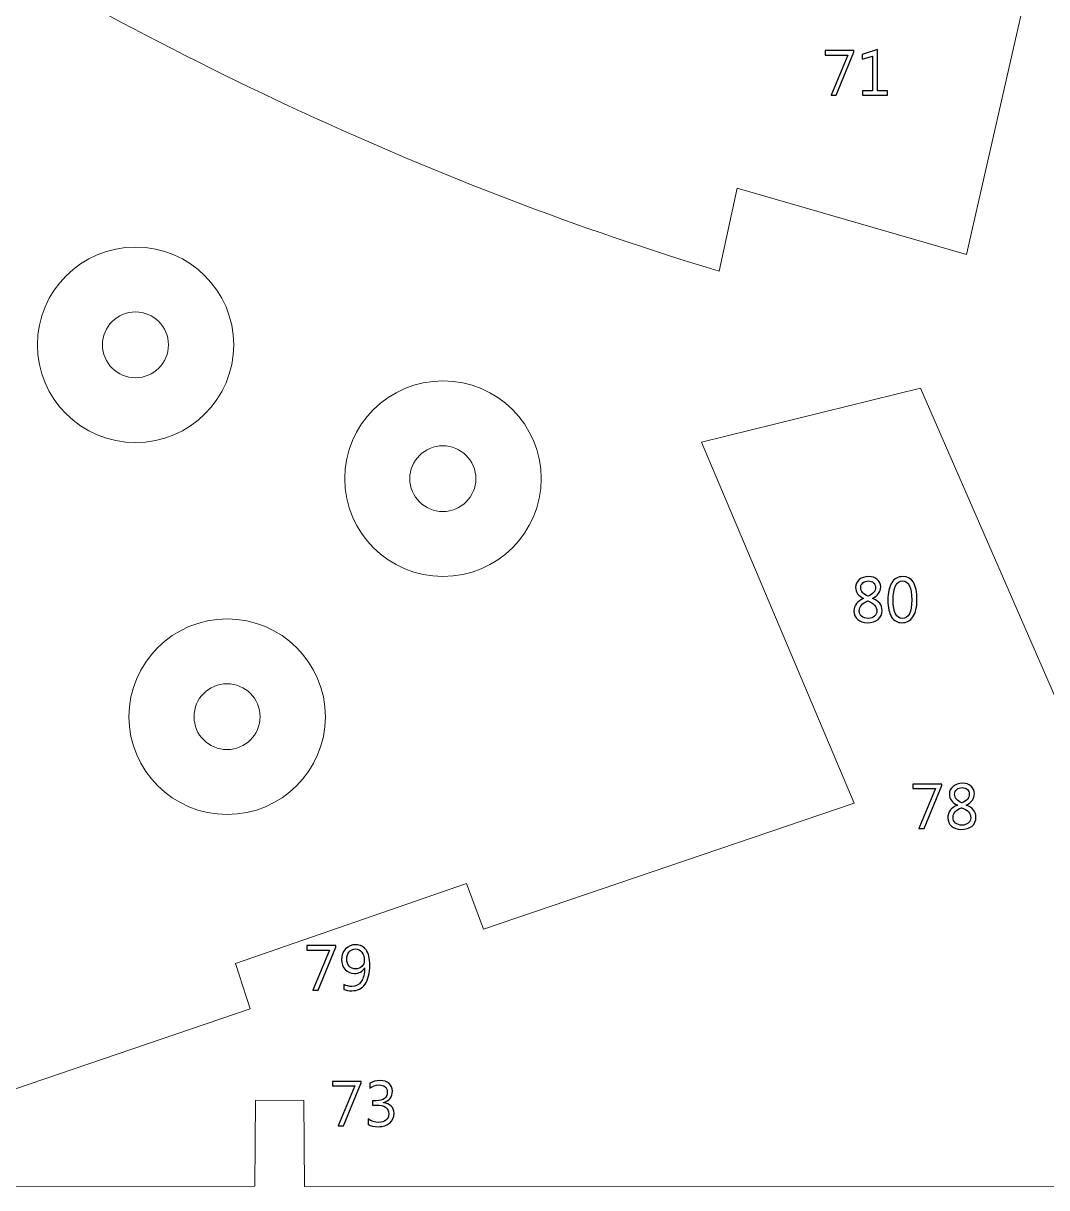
# Model space of a CAD drawing. Header units: centimetres. Extents: x -370 to 378, y -504 to 433.
# Drawn here: x 132.1 to 261.7, y -504.1 to -356.6 of the extents above; entities that cross this region are included whole.
import ezdxf

# ---------------------------------------------------------------- set-up
doc = ezdxf.new("R2010")
doc.units = ezdxf.units.CM
doc.header["$MEASUREMENT"] = 0
doc.layers.add('Camada 1', color=7, linetype='Continuous')
doc.layers.add('Camada 2', color=20, linetype='Continuous')

msp = doc.modelspace()

# ---------------------------------------------------------------- linework, layer by layer
at = {"layer": 'Camada 1', "lineweight": 9}
for centre, major_axis, ratio in [((146.34, -397.35), (12.43, 0), 0.995663), ((146.33, -397.35), (4.18, 0), 0.995672), ((185.26, -414.29), (12.43, 0), 0.995663), ((185.24, -414.29), (4.18, 0), 0.995672), ((157.94, -444.43), (12.43, 0), 0.995663), ((157.92, -444.43), (4.18, 0), 0.995672)]:
    msp.add_ellipse(centre, major_axis=major_axis, ratio=ratio, dxfattribs=at)
for points, knots in [([(259.27, -351.94), (259.27, -351.94), (229.27, -343.82), (229.27, -343.82), (229.27, -343.82), (229.27, -343.82), (231.01, -332.93), (231.01, -332.93), (231.01, -332.93), (200.35, -322.95), (169.16, -307.16), (137.65, -288), (137.65, -288), (137.65, -288), (115.32, -339.73), (115.32, -339.73), (115.32, -339.73), (149.74, -361), (184.69, -377.32), (220.23, -388.03), (220.23, -388.03), (220.23, -388.03), (222.49, -377.49), (222.49, -377.49), (222.49, -377.49), (222.49, -377.49), (251.52, -385.9), (251.52, -385.9), (251.52, -385.9), (251.52, -385.9), (259.27, -351.94), (259.27, -351.94)], [0, 0, 0, 0, 0.111111, 0.111111, 0.111111, 0.111111, 0.222222, 0.222222, 0.222222, 0.222222, 0.333333, 0.333333, 0.333333, 0.333333, 0.444444, 0.444444, 0.444444, 0.444444, 0.555556, 0.555556, 0.555556, 0.555556, 0.666667, 0.666667, 0.666667, 0.666667, 0.777778, 0.777778, 0.777778, 0.777778, 1, 1, 1, 1]), ([(294.68, -435.88), (294.68, -435.88), (319.21, -503.96), (319.21, -503.96), (319.21, -503.96), (319.21, -503.96), (307.9, -503.97), (307.9, -503.97), (307.9, -503.97), (307.9, -503.97), (295.92, -470.6), (295.92, -470.6), (295.92, -470.6), (295.92, -470.6), (290.22, -472.68), (290.22, -472.68), (290.22, -472.68), (290.22, -472.68), (300.83, -503.97), (300.83, -503.97), (300.83, -503.97), (300.83, -503.97), (167.72, -503.92), (167.72, -503.92), (167.72, -503.92), (167.72, -503.92), (167.63, -493.01), (167.63, -493.01), (167.63, -493.01), (167.63, -493.01), (161.52, -492.97), (161.52, -492.97), (161.52, -492.97), (161.52, -492.97), (161.45, -503.88), (161.45, -503.88), (161.45, -503.88), (161.45, -503.88), (122.91, -503.91), (122.91, -503.91), (122.91, -503.91), (118.22, -504.07), (117.02, -496.21), (121.56, -494.79), (121.56, -494.79), (121.56, -494.79), (160.85, -481.42), (160.85, -481.42), (160.85, -481.42), (160.85, -481.42), (158.98, -475.67), (158.98, -475.67), (158.98, -475.67), (158.98, -475.67), (188.24, -465.57), (188.24, -465.57), (188.24, -465.57), (188.24, -465.57), (190.38, -471.35), (190.38, -471.35), (190.38, -471.35), (190.38, -471.35), (237.32, -455.38), (237.32, -455.38), (237.32, -455.38), (237.32, -455.38), (218, -409.68), (218, -409.68), (218, -409.68), (218, -409.68), (245.72, -402.83), (245.72, -402.83), (245.72, -402.83), (245.72, -402.83), (264.59, -446.11), (264.59, -446.11), (264.59, -446.11), (264.59, -446.11), (294.68, -435.88), (294.68, -435.88)], [0, 0, 0, 0, 0.047619, 0.047619, 0.047619, 0.047619, 0.095238, 0.095238, 0.095238, 0.095238, 0.142857, 0.142857, 0.142857, 0.142857, 0.190476, 0.190476, 0.190476, 0.190476, 0.238095, 0.238095, 0.238095, 0.238095, 0.285714, 0.285714, 0.285714, 0.285714, 0.333333, 0.333333, 0.333333, 0.333333, 0.380952, 0.380952, 0.380952, 0.380952, 0.428571, 0.428571, 0.428571, 0.428571, 0.47619, 0.47619, 0.47619, 0.47619, 0.52381, 0.52381, 0.52381, 0.52381, 0.571429, 0.571429, 0.571429, 0.571429, 0.619048, 0.619048, 0.619048, 0.619048, 0.666667, 0.666667, 0.666667, 0.666667, 0.714286, 0.714286, 0.714286, 0.714286, 0.761905, 0.761905, 0.761905, 0.761905, 0.809524, 0.809524, 0.809524, 0.809524, 0.857143, 0.857143, 0.857143, 0.857143, 0.904762, 0.904762, 0.904762, 0.904762, 1, 1, 1, 1])]:
    msp.add_open_spline(points, degree=3, knots=knots, dxfattribs=at)
at = {"layer": 'Camada 2'}
for points, knots in [([(237.28, -360.3), (237.28, -360.3), (235.05, -365.74), (235.05, -365.74), (235.05, -365.74), (235.05, -365.74), (234.38, -365.74), (234.38, -365.74), (234.38, -365.74), (234.38, -365.74), (236.49, -360.68), (236.49, -360.68), (236.49, -360.68), (236.49, -360.68), (233.65, -360.68), (233.65, -360.68), (233.65, -360.68), (233.65, -360.68), (233.65, -360.1), (233.65, -360.1), (233.65, -360.1), (233.65, -360.1), (237.28, -360.1), (237.28, -360.1), (237.28, -360.1), (237.28, -360.1), (237.28, -360.3), (237.28, -360.3)], [0, 0, 0, 0, 0.125, 0.125, 0.125, 0.125, 0.25, 0.25, 0.25, 0.25, 0.375, 0.375, 0.375, 0.375, 0.5, 0.5, 0.5, 0.5, 0.625, 0.625, 0.625, 0.625, 0.75, 0.75, 0.75, 0.75, 1, 1, 1, 1]), ([(241.54, -365.74), (241.54, -365.74), (238.35, -365.74), (238.35, -365.74), (238.35, -365.74), (238.35, -365.74), (238.35, -365.18), (238.35, -365.18), (238.35, -365.18), (238.35, -365.18), (239.62, -365.18), (239.62, -365.18), (239.62, -365.18), (239.62, -365.18), (239.62, -360.79), (239.62, -360.79), (239.62, -360.79), (239.62, -360.79), (238.32, -361.18), (238.32, -361.18), (238.32, -361.18), (238.32, -361.18), (238.32, -360.57), (238.32, -360.57), (238.32, -360.57), (238.32, -360.57), (240.27, -359.97), (240.27, -359.97), (240.27, -359.97), (240.27, -359.97), (240.27, -365.18), (240.27, -365.18), (240.27, -365.18), (240.27, -365.18), (241.54, -365.18), (241.54, -365.18), (241.54, -365.18), (241.54, -365.18), (241.54, -365.74), (241.54, -365.74)], [0, 0, 0, 0, 0.090909, 0.090909, 0.090909, 0.090909, 0.181818, 0.181818, 0.181818, 0.181818, 0.272727, 0.272727, 0.272727, 0.272727, 0.363636, 0.363636, 0.363636, 0.363636, 0.454545, 0.454545, 0.454545, 0.454545, 0.545455, 0.545455, 0.545455, 0.545455, 0.636364, 0.636364, 0.636364, 0.636364, 0.727273, 0.727273, 0.727273, 0.727273, 0.818182, 0.818182, 0.818182, 0.818182, 1, 1, 1, 1]), ([(238.51, -429.47), (238.51, -429.47), (238.51, -429.45), (238.51, -429.45), (238.51, -429.45), (237.83, -429.14), (237.49, -428.68), (237.49, -428.08), (237.49, -428.08), (237.49, -427.68), (237.65, -427.34), (237.96, -427.08), (237.96, -427.08), (238.27, -426.82), (238.67, -426.69), (239.16, -426.69), (239.16, -426.69), (239.6, -426.69), (239.96, -426.81), (240.24, -427.05), (240.24, -427.05), (240.53, -427.3), (240.67, -427.61), (240.67, -428), (240.67, -428), (240.67, -428.62), (240.32, -429.11), (239.62, -429.45), (239.62, -429.45), (239.62, -429.45), (239.62, -429.47), (239.62, -429.47), (239.62, -429.47), (240.44, -429.76), (240.85, -430.27), (240.85, -431), (240.85, -431), (240.85, -431.47), (240.69, -431.84), (240.35, -432.11), (240.35, -432.11), (240.02, -432.39), (239.55, -432.53), (238.95, -432.53), (238.95, -432.53), (238.47, -432.53), (238.07, -432.39), (237.76, -432.12), (237.76, -432.12), (237.45, -431.84), (237.29, -431.49), (237.29, -431.05), (237.29, -431.05), (237.29, -430.33), (237.7, -429.8), (238.51, -429.47)], [0, 0, 0, 0, 0.066667, 0.066667, 0.066667, 0.066667, 0.133333, 0.133333, 0.133333, 0.133333, 0.2, 0.2, 0.2, 0.2, 0.266667, 0.266667, 0.266667, 0.266667, 0.333333, 0.333333, 0.333333, 0.333333, 0.4, 0.4, 0.4, 0.4, 0.466667, 0.466667, 0.466667, 0.466667, 0.533333, 0.533333, 0.533333, 0.533333, 0.6, 0.6, 0.6, 0.6, 0.666667, 0.666667, 0.666667, 0.666667, 0.733333, 0.733333, 0.733333, 0.733333, 0.8, 0.8, 0.8, 0.8, 0.866667, 0.866667, 0.866667, 0.866667, 1, 1, 1, 1]), ([(240.01, -428.08), (240.01, -427.82), (239.93, -427.61), (239.76, -427.46), (239.76, -427.46), (239.6, -427.31), (239.38, -427.24), (239.1, -427.24), (239.1, -427.24), (238.83, -427.24), (238.61, -427.31), (238.43, -427.47), (238.43, -427.47), (238.24, -427.63), (238.15, -427.83), (238.15, -428.07), (238.15, -428.07), (238.15, -428.56), (238.46, -428.93), (239.07, -429.18), (239.07, -429.18), (239.7, -428.92), (240.01, -428.55), (240.01, -428.08)], [0, 0, 0, 0, 0.142857, 0.142857, 0.142857, 0.142857, 0.285714, 0.285714, 0.285714, 0.285714, 0.428571, 0.428571, 0.428571, 0.428571, 0.571429, 0.571429, 0.571429, 0.571429, 0.714286, 0.714286, 0.714286, 0.714286, 1, 1, 1, 1]), ([(243.36, -432.53), (242.8, -432.53), (242.36, -432.29), (242.05, -431.81), (242.05, -431.81), (241.74, -431.32), (241.58, -430.63), (241.58, -429.72), (241.58, -429.72), (241.58, -428.72), (241.74, -427.97), (242.07, -427.46), (242.07, -427.46), (242.4, -426.94), (242.87, -426.69), (243.49, -426.69), (243.49, -426.69), (244.67, -426.69), (245.26, -427.65), (245.26, -429.58), (245.26, -429.58), (245.26, -430.54), (245.09, -431.27), (244.76, -431.77), (244.76, -431.77), (244.42, -432.28), (243.96, -432.53), (243.36, -432.53)], [0, 0, 0, 0, 0.125, 0.125, 0.125, 0.125, 0.25, 0.25, 0.25, 0.25, 0.375, 0.375, 0.375, 0.375, 0.5, 0.5, 0.5, 0.5, 0.625, 0.625, 0.625, 0.625, 0.75, 0.75, 0.75, 0.75, 1, 1, 1, 1]), ([(243.45, -427.24), (242.64, -427.24), (242.24, -428.05), (242.24, -429.69), (242.24, -429.69), (242.24, -431.22), (242.64, -431.99), (243.43, -431.99), (243.43, -431.99), (244.21, -431.99), (244.6, -431.21), (244.6, -429.65), (244.6, -429.65), (244.6, -428.04), (244.21, -427.24), (243.45, -427.24)], [0, 0, 0, 0, 0.2, 0.2, 0.2, 0.2, 0.4, 0.4, 0.4, 0.4, 0.6, 0.6, 0.6, 0.6, 1, 1, 1, 1]), ([(239.03, -429.78), (238.31, -430.06), (237.95, -430.48), (237.95, -431.02), (237.95, -431.02), (237.95, -431.3), (238.06, -431.54), (238.26, -431.72), (238.26, -431.72), (238.47, -431.9), (238.75, -431.99), (239.09, -431.99), (239.09, -431.99), (239.41, -431.99), (239.68, -431.9), (239.88, -431.72), (239.88, -431.72), (240.09, -431.54), (240.19, -431.32), (240.19, -431.05), (240.19, -431.05), (240.19, -430.48), (239.8, -430.05), (239.03, -429.78)], [0, 0, 0, 0, 0.142857, 0.142857, 0.142857, 0.142857, 0.285714, 0.285714, 0.285714, 0.285714, 0.428571, 0.428571, 0.428571, 0.428571, 0.571429, 0.571429, 0.571429, 0.571429, 0.714286, 0.714286, 0.714286, 0.714286, 1, 1, 1, 1]), ([(248.4, -453.16), (248.4, -453.16), (246.17, -458.6), (246.17, -458.6), (246.17, -458.6), (246.17, -458.6), (245.5, -458.6), (245.5, -458.6), (245.5, -458.6), (245.5, -458.6), (247.61, -453.54), (247.61, -453.54), (247.61, -453.54), (247.61, -453.54), (244.76, -453.54), (244.76, -453.54), (244.76, -453.54), (244.76, -453.54), (244.76, -452.96), (244.76, -452.96), (244.76, -452.96), (244.76, -452.96), (248.4, -452.96), (248.4, -452.96), (248.4, -452.96), (248.4, -452.96), (248.4, -453.16), (248.4, -453.16)], [0, 0, 0, 0, 0.125, 0.125, 0.125, 0.125, 0.25, 0.25, 0.25, 0.25, 0.375, 0.375, 0.375, 0.375, 0.5, 0.5, 0.5, 0.5, 0.625, 0.625, 0.625, 0.625, 0.75, 0.75, 0.75, 0.75, 1, 1, 1, 1]), ([(250.38, -455.64), (250.38, -455.64), (250.38, -455.63), (250.38, -455.63), (250.38, -455.63), (249.71, -455.31), (249.37, -454.85), (249.37, -454.25), (249.37, -454.25), (249.37, -453.85), (249.52, -453.51), (249.83, -453.25), (249.83, -453.25), (250.14, -452.99), (250.54, -452.86), (251.03, -452.86), (251.03, -452.86), (251.47, -452.86), (251.83, -452.98), (252.12, -453.23), (252.12, -453.23), (252.4, -453.47), (252.54, -453.78), (252.54, -454.17), (252.54, -454.17), (252.54, -454.79), (252.19, -455.28), (251.5, -455.63), (251.5, -455.63), (251.5, -455.63), (251.5, -455.64), (251.5, -455.64), (251.5, -455.64), (252.32, -455.94), (252.73, -456.45), (252.73, -457.17), (252.73, -457.17), (252.73, -457.64), (252.56, -458.01), (252.23, -458.28), (252.23, -458.28), (251.89, -458.56), (251.42, -458.7), (250.83, -458.7), (250.83, -458.7), (250.34, -458.7), (249.95, -458.56), (249.63, -458.29), (249.63, -458.29), (249.32, -458.02), (249.17, -457.66), (249.17, -457.23), (249.17, -457.23), (249.17, -456.5), (249.57, -455.97), (250.38, -455.64)], [0, 0, 0, 0, 0.066667, 0.066667, 0.066667, 0.066667, 0.133333, 0.133333, 0.133333, 0.133333, 0.2, 0.2, 0.2, 0.2, 0.266667, 0.266667, 0.266667, 0.266667, 0.333333, 0.333333, 0.333333, 0.333333, 0.4, 0.4, 0.4, 0.4, 0.466667, 0.466667, 0.466667, 0.466667, 0.533333, 0.533333, 0.533333, 0.533333, 0.6, 0.6, 0.6, 0.6, 0.666667, 0.666667, 0.666667, 0.666667, 0.733333, 0.733333, 0.733333, 0.733333, 0.8, 0.8, 0.8, 0.8, 0.866667, 0.866667, 0.866667, 0.866667, 1, 1, 1, 1]), ([(251.88, -454.25), (251.88, -453.99), (251.8, -453.78), (251.64, -453.63), (251.64, -453.63), (251.48, -453.48), (251.25, -453.41), (250.97, -453.41), (250.97, -453.41), (250.71, -453.41), (250.49, -453.49), (250.3, -453.64), (250.3, -453.64), (250.12, -453.8), (250.03, -454), (250.03, -454.24), (250.03, -454.24), (250.03, -454.73), (250.33, -455.1), (250.95, -455.35), (250.95, -455.35), (251.57, -455.09), (251.88, -454.73), (251.88, -454.25)], [0, 0, 0, 0, 0.142857, 0.142857, 0.142857, 0.142857, 0.285714, 0.285714, 0.285714, 0.285714, 0.428571, 0.428571, 0.428571, 0.428571, 0.571429, 0.571429, 0.571429, 0.571429, 0.714286, 0.714286, 0.714286, 0.714286, 1, 1, 1, 1]), ([(250.9, -455.95), (250.19, -456.23), (249.83, -456.65), (249.83, -457.2), (249.83, -457.2), (249.83, -457.48), (249.93, -457.71), (250.14, -457.89), (250.14, -457.89), (250.35, -458.07), (250.62, -458.16), (250.96, -458.16), (250.96, -458.16), (251.29, -458.16), (251.55, -458.07), (251.76, -457.89), (251.76, -457.89), (251.96, -457.71), (252.07, -457.49), (252.07, -457.22), (252.07, -457.22), (252.07, -456.65), (251.68, -456.23), (250.9, -455.95)], [0, 0, 0, 0, 0.142857, 0.142857, 0.142857, 0.142857, 0.285714, 0.285714, 0.285714, 0.285714, 0.428571, 0.428571, 0.428571, 0.428571, 0.571429, 0.571429, 0.571429, 0.571429, 0.714286, 0.714286, 0.714286, 0.714286, 1, 1, 1, 1]), ([(171.68, -473.6), (171.68, -473.6), (169.44, -479.04), (169.44, -479.04), (169.44, -479.04), (169.44, -479.04), (168.77, -479.04), (168.77, -479.04), (168.77, -479.04), (168.77, -479.04), (170.89, -473.97), (170.89, -473.97), (170.89, -473.97), (170.89, -473.97), (168.04, -473.97), (168.04, -473.97), (168.04, -473.97), (168.04, -473.97), (168.04, -473.39), (168.04, -473.39), (168.04, -473.39), (168.04, -473.39), (171.68, -473.39), (171.68, -473.39), (171.68, -473.39), (171.68, -473.39), (171.68, -473.6), (171.68, -473.6)], [0, 0, 0, 0, 0.125, 0.125, 0.125, 0.125, 0.25, 0.25, 0.25, 0.25, 0.375, 0.375, 0.375, 0.375, 0.5, 0.5, 0.5, 0.5, 0.625, 0.625, 0.625, 0.625, 0.75, 0.75, 0.75, 0.75, 1, 1, 1, 1]), ([(172.72, -478.95), (172.72, -478.95), (172.72, -478.33), (172.72, -478.33), (172.72, -478.33), (173.04, -478.51), (173.37, -478.59), (173.72, -478.59), (173.72, -478.59), (174.23, -478.59), (174.63, -478.39), (174.92, -477.97), (174.92, -477.97), (175.2, -477.56), (175.34, -476.97), (175.34, -476.21), (175.34, -476.21), (175.34, -476.22), (175.33, -476.22), (175.33, -476.21), (175.33, -476.21), (175.09, -476.7), (174.67, -476.94), (174.07, -476.94), (174.07, -476.94), (173.59, -476.94), (173.19, -476.78), (172.88, -476.45), (172.88, -476.45), (172.57, -476.12), (172.42, -475.7), (172.42, -475.18), (172.42, -475.18), (172.42, -474.63), (172.59, -474.18), (172.93, -473.82), (172.93, -473.82), (173.27, -473.47), (173.7, -473.3), (174.23, -473.3), (174.23, -473.3), (174.79, -473.3), (175.22, -473.52), (175.53, -473.96), (175.53, -473.96), (175.84, -474.39), (176, -475.04), (176, -475.88), (176, -475.88), (176, -476.92), (175.8, -477.72), (175.39, -478.29), (175.39, -478.29), (174.99, -478.85), (174.43, -479.13), (173.71, -479.13), (173.71, -479.13), (173.33, -479.13), (173, -479.07), (172.72, -478.95)], [0, 0, 0, 0, 0.0625, 0.0625, 0.0625, 0.0625, 0.125, 0.125, 0.125, 0.125, 0.1875, 0.1875, 0.1875, 0.1875, 0.25, 0.25, 0.25, 0.25, 0.3125, 0.3125, 0.3125, 0.3125, 0.375, 0.375, 0.375, 0.375, 0.4375, 0.4375, 0.4375, 0.4375, 0.5, 0.5, 0.5, 0.5, 0.5625, 0.5625, 0.5625, 0.5625, 0.625, 0.625, 0.625, 0.625, 0.6875, 0.6875, 0.6875, 0.6875, 0.75, 0.75, 0.75, 0.75, 0.8125, 0.8125, 0.8125, 0.8125, 0.875, 0.875, 0.875, 0.875, 1, 1, 1, 1]), ([(174.17, -473.84), (173.86, -473.84), (173.6, -473.96), (173.39, -474.2), (173.39, -474.2), (173.18, -474.43), (173.08, -474.73), (173.08, -475.09), (173.08, -475.09), (173.08, -475.49), (173.18, -475.8), (173.39, -476.03), (173.39, -476.03), (173.59, -476.26), (173.87, -476.37), (174.22, -476.37), (174.22, -476.37), (174.52, -476.37), (174.78, -476.26), (174.99, -476.06), (174.99, -476.06), (175.2, -475.85), (175.3, -475.6), (175.3, -475.3), (175.3, -475.3), (175.3, -474.87), (175.2, -474.52), (174.99, -474.25), (174.99, -474.25), (174.78, -473.98), (174.51, -473.84), (174.17, -473.84)], [0, 0, 0, 0, 0.111111, 0.111111, 0.111111, 0.111111, 0.222222, 0.222222, 0.222222, 0.222222, 0.333333, 0.333333, 0.333333, 0.333333, 0.444444, 0.444444, 0.444444, 0.444444, 0.555556, 0.555556, 0.555556, 0.555556, 0.666667, 0.666667, 0.666667, 0.666667, 0.777778, 0.777778, 0.777778, 0.777778, 1, 1, 1, 1]), ([(174.9, -490.8), (174.9, -490.8), (172.67, -496.25), (172.67, -496.25), (172.67, -496.25), (172.67, -496.25), (172, -496.25), (172, -496.25), (172, -496.25), (172, -496.25), (174.11, -491.18), (174.11, -491.18), (174.11, -491.18), (174.11, -491.18), (171.27, -491.18), (171.27, -491.18), (171.27, -491.18), (171.27, -491.18), (171.27, -490.6), (171.27, -490.6), (171.27, -490.6), (171.27, -490.6), (174.9, -490.6), (174.9, -490.6), (174.9, -490.6), (174.9, -490.6), (174.9, -490.8), (174.9, -490.8)], [0, 0, 0, 0, 0.125, 0.125, 0.125, 0.125, 0.25, 0.25, 0.25, 0.25, 0.375, 0.375, 0.375, 0.375, 0.5, 0.5, 0.5, 0.5, 0.625, 0.625, 0.625, 0.625, 0.75, 0.75, 0.75, 0.75, 1, 1, 1, 1]), ([(175.79, -496.04), (175.79, -496.04), (175.79, -495.34), (175.79, -495.34), (175.79, -495.34), (176.17, -495.65), (176.61, -495.8), (177.1, -495.8), (177.1, -495.8), (177.49, -495.8), (177.81, -495.7), (178.04, -495.51), (178.04, -495.51), (178.28, -495.31), (178.39, -495.04), (178.39, -494.71), (178.39, -494.71), (178.39, -493.97), (177.87, -493.6), (176.82, -493.6), (176.82, -493.6), (176.82, -493.6), (176.35, -493.6), (176.35, -493.6), (176.35, -493.6), (176.35, -493.6), (176.35, -493.05), (176.35, -493.05), (176.35, -493.05), (176.35, -493.05), (176.8, -493.05), (176.8, -493.05), (176.8, -493.05), (177.73, -493.05), (178.2, -492.71), (178.2, -492.01), (178.2, -492.01), (178.2, -491.37), (177.84, -491.05), (177.13, -491.05), (177.13, -491.05), (176.73, -491.05), (176.36, -491.19), (176.01, -491.46), (176.01, -491.46), (176.01, -491.46), (176.01, -490.83), (176.01, -490.83), (176.01, -490.83), (176.37, -490.61), (176.8, -490.5), (177.29, -490.5), (177.29, -490.5), (177.77, -490.5), (178.15, -490.63), (178.43, -490.88), (178.43, -490.88), (178.72, -491.13), (178.86, -491.46), (178.86, -491.85), (178.86, -491.85), (178.86, -492.59), (178.48, -493.07), (177.73, -493.29), (177.73, -493.29), (177.73, -493.29), (177.73, -493.3), (177.73, -493.3), (177.73, -493.3), (178.13, -493.34), (178.46, -493.48), (178.7, -493.73), (178.7, -493.73), (178.94, -493.97), (179.06, -494.28), (179.06, -494.65), (179.06, -494.65), (179.06, -495.16), (178.87, -495.56), (178.51, -495.88), (178.51, -495.88), (178.15, -496.19), (177.67, -496.34), (177.07, -496.34), (177.07, -496.34), (176.53, -496.34), (176.11, -496.24), (175.79, -496.04)], [0, 0, 0, 0, 0.043478, 0.043478, 0.043478, 0.043478, 0.086957, 0.086957, 0.086957, 0.086957, 0.130435, 0.130435, 0.130435, 0.130435, 0.173913, 0.173913, 0.173913, 0.173913, 0.217391, 0.217391, 0.217391, 0.217391, 0.26087, 0.26087, 0.26087, 0.26087, 0.304348, 0.304348, 0.304348, 0.304348, 0.347826, 0.347826, 0.347826, 0.347826, 0.391304, 0.391304, 0.391304, 0.391304, 0.434783, 0.434783, 0.434783, 0.434783, 0.478261, 0.478261, 0.478261, 0.478261, 0.521739, 0.521739, 0.521739, 0.521739, 0.565217, 0.565217, 0.565217, 0.565217, 0.608696, 0.608696, 0.608696, 0.608696, 0.652174, 0.652174, 0.652174, 0.652174, 0.695652, 0.695652, 0.695652, 0.695652, 0.73913, 0.73913, 0.73913, 0.73913, 0.782609, 0.782609, 0.782609, 0.782609, 0.826087, 0.826087, 0.826087, 0.826087, 0.869565, 0.869565, 0.869565, 0.869565, 0.913043, 0.913043, 0.913043, 0.913043, 1, 1, 1, 1])]:
    msp.add_open_spline(points, degree=3, knots=knots, dxfattribs=at)
at = {"layer": 'Camada 2', "lineweight": 9}
for points, knots in [([(237.28, -360.3), (237.28, -360.3), (235.05, -365.74), (235.05, -365.74), (235.05, -365.74), (235.05, -365.74), (234.38, -365.74), (234.38, -365.74), (234.38, -365.74), (234.38, -365.74), (236.49, -360.68), (236.49, -360.68), (236.49, -360.68), (236.49, -360.68), (233.65, -360.68), (233.65, -360.68), (233.65, -360.68), (233.65, -360.68), (233.65, -360.1), (233.65, -360.1), (233.65, -360.1), (233.65, -360.1), (237.28, -360.1), (237.28, -360.1), (237.28, -360.1), (237.28, -360.1), (237.28, -360.3), (237.28, -360.3)], [0, 0, 0, 0, 0.125, 0.125, 0.125, 0.125, 0.25, 0.25, 0.25, 0.25, 0.375, 0.375, 0.375, 0.375, 0.5, 0.5, 0.5, 0.5, 0.625, 0.625, 0.625, 0.625, 0.75, 0.75, 0.75, 0.75, 1, 1, 1, 1]), ([(241.54, -365.74), (241.54, -365.74), (238.35, -365.74), (238.35, -365.74), (238.35, -365.74), (238.35, -365.74), (238.35, -365.18), (238.35, -365.18), (238.35, -365.18), (238.35, -365.18), (239.62, -365.18), (239.62, -365.18), (239.62, -365.18), (239.62, -365.18), (239.62, -360.79), (239.62, -360.79), (239.62, -360.79), (239.62, -360.79), (238.32, -361.18), (238.32, -361.18), (238.32, -361.18), (238.32, -361.18), (238.32, -360.57), (238.32, -360.57), (238.32, -360.57), (238.32, -360.57), (240.27, -359.97), (240.27, -359.97), (240.27, -359.97), (240.27, -359.97), (240.27, -365.18), (240.27, -365.18), (240.27, -365.18), (240.27, -365.18), (241.54, -365.18), (241.54, -365.18), (241.54, -365.18), (241.54, -365.18), (241.54, -365.74), (241.54, -365.74)], [0, 0, 0, 0, 0.090909, 0.090909, 0.090909, 0.090909, 0.181818, 0.181818, 0.181818, 0.181818, 0.272727, 0.272727, 0.272727, 0.272727, 0.363636, 0.363636, 0.363636, 0.363636, 0.454545, 0.454545, 0.454545, 0.454545, 0.545455, 0.545455, 0.545455, 0.545455, 0.636364, 0.636364, 0.636364, 0.636364, 0.727273, 0.727273, 0.727273, 0.727273, 0.818182, 0.818182, 0.818182, 0.818182, 1, 1, 1, 1]), ([(238.51, -429.47), (238.51, -429.47), (238.51, -429.45), (238.51, -429.45), (238.51, -429.45), (237.83, -429.14), (237.49, -428.68), (237.49, -428.08), (237.49, -428.08), (237.49, -427.68), (237.65, -427.34), (237.96, -427.08), (237.96, -427.08), (238.27, -426.82), (238.67, -426.69), (239.16, -426.69), (239.16, -426.69), (239.6, -426.69), (239.96, -426.81), (240.24, -427.05), (240.24, -427.05), (240.53, -427.3), (240.67, -427.61), (240.67, -428), (240.67, -428), (240.67, -428.62), (240.32, -429.11), (239.62, -429.45), (239.62, -429.45), (239.62, -429.45), (239.62, -429.47), (239.62, -429.47), (239.62, -429.47), (240.44, -429.76), (240.85, -430.27), (240.85, -431), (240.85, -431), (240.85, -431.47), (240.69, -431.84), (240.35, -432.11), (240.35, -432.11), (240.02, -432.39), (239.55, -432.53), (238.95, -432.53), (238.95, -432.53), (238.47, -432.53), (238.07, -432.39), (237.76, -432.12), (237.76, -432.12), (237.45, -431.84), (237.29, -431.49), (237.29, -431.05), (237.29, -431.05), (237.29, -430.33), (237.7, -429.8), (238.51, -429.47)], [0, 0, 0, 0, 0.066667, 0.066667, 0.066667, 0.066667, 0.133333, 0.133333, 0.133333, 0.133333, 0.2, 0.2, 0.2, 0.2, 0.266667, 0.266667, 0.266667, 0.266667, 0.333333, 0.333333, 0.333333, 0.333333, 0.4, 0.4, 0.4, 0.4, 0.466667, 0.466667, 0.466667, 0.466667, 0.533333, 0.533333, 0.533333, 0.533333, 0.6, 0.6, 0.6, 0.6, 0.666667, 0.666667, 0.666667, 0.666667, 0.733333, 0.733333, 0.733333, 0.733333, 0.8, 0.8, 0.8, 0.8, 0.866667, 0.866667, 0.866667, 0.866667, 1, 1, 1, 1]), ([(240.01, -428.08), (240.01, -427.82), (239.93, -427.61), (239.76, -427.46), (239.76, -427.46), (239.6, -427.31), (239.38, -427.24), (239.1, -427.24), (239.1, -427.24), (238.83, -427.24), (238.61, -427.31), (238.43, -427.47), (238.43, -427.47), (238.24, -427.63), (238.15, -427.83), (238.15, -428.07), (238.15, -428.07), (238.15, -428.56), (238.46, -428.93), (239.07, -429.18), (239.07, -429.18), (239.7, -428.92), (240.01, -428.55), (240.01, -428.08)], [0, 0, 0, 0, 0.142857, 0.142857, 0.142857, 0.142857, 0.285714, 0.285714, 0.285714, 0.285714, 0.428571, 0.428571, 0.428571, 0.428571, 0.571429, 0.571429, 0.571429, 0.571429, 0.714286, 0.714286, 0.714286, 0.714286, 1, 1, 1, 1]), ([(243.36, -432.53), (242.8, -432.53), (242.36, -432.29), (242.05, -431.81), (242.05, -431.81), (241.74, -431.32), (241.58, -430.63), (241.58, -429.72), (241.58, -429.72), (241.58, -428.72), (241.74, -427.97), (242.07, -427.46), (242.07, -427.46), (242.4, -426.94), (242.87, -426.69), (243.49, -426.69), (243.49, -426.69), (244.67, -426.69), (245.26, -427.65), (245.26, -429.58), (245.26, -429.58), (245.26, -430.54), (245.09, -431.27), (244.76, -431.77), (244.76, -431.77), (244.42, -432.28), (243.96, -432.53), (243.36, -432.53)], [0, 0, 0, 0, 0.125, 0.125, 0.125, 0.125, 0.25, 0.25, 0.25, 0.25, 0.375, 0.375, 0.375, 0.375, 0.5, 0.5, 0.5, 0.5, 0.625, 0.625, 0.625, 0.625, 0.75, 0.75, 0.75, 0.75, 1, 1, 1, 1]), ([(243.45, -427.24), (242.64, -427.24), (242.24, -428.05), (242.24, -429.69), (242.24, -429.69), (242.24, -431.22), (242.64, -431.99), (243.43, -431.99), (243.43, -431.99), (244.21, -431.99), (244.6, -431.21), (244.6, -429.65), (244.6, -429.65), (244.6, -428.04), (244.21, -427.24), (243.45, -427.24)], [0, 0, 0, 0, 0.2, 0.2, 0.2, 0.2, 0.4, 0.4, 0.4, 0.4, 0.6, 0.6, 0.6, 0.6, 1, 1, 1, 1]), ([(239.03, -429.78), (238.31, -430.06), (237.95, -430.48), (237.95, -431.02), (237.95, -431.02), (237.95, -431.3), (238.06, -431.54), (238.26, -431.72), (238.26, -431.72), (238.47, -431.9), (238.75, -431.99), (239.09, -431.99), (239.09, -431.99), (239.41, -431.99), (239.68, -431.9), (239.88, -431.72), (239.88, -431.72), (240.09, -431.54), (240.19, -431.32), (240.19, -431.05), (240.19, -431.05), (240.19, -430.48), (239.8, -430.05), (239.03, -429.78)], [0, 0, 0, 0, 0.142857, 0.142857, 0.142857, 0.142857, 0.285714, 0.285714, 0.285714, 0.285714, 0.428571, 0.428571, 0.428571, 0.428571, 0.571429, 0.571429, 0.571429, 0.571429, 0.714286, 0.714286, 0.714286, 0.714286, 1, 1, 1, 1]), ([(248.4, -453.16), (248.4, -453.16), (246.17, -458.6), (246.17, -458.6), (246.17, -458.6), (246.17, -458.6), (245.5, -458.6), (245.5, -458.6), (245.5, -458.6), (245.5, -458.6), (247.61, -453.54), (247.61, -453.54), (247.61, -453.54), (247.61, -453.54), (244.76, -453.54), (244.76, -453.54), (244.76, -453.54), (244.76, -453.54), (244.76, -452.96), (244.76, -452.96), (244.76, -452.96), (244.76, -452.96), (248.4, -452.96), (248.4, -452.96), (248.4, -452.96), (248.4, -452.96), (248.4, -453.16), (248.4, -453.16)], [0, 0, 0, 0, 0.125, 0.125, 0.125, 0.125, 0.25, 0.25, 0.25, 0.25, 0.375, 0.375, 0.375, 0.375, 0.5, 0.5, 0.5, 0.5, 0.625, 0.625, 0.625, 0.625, 0.75, 0.75, 0.75, 0.75, 1, 1, 1, 1]), ([(250.38, -455.64), (250.38, -455.64), (250.38, -455.63), (250.38, -455.63), (250.38, -455.63), (249.71, -455.31), (249.37, -454.85), (249.37, -454.25), (249.37, -454.25), (249.37, -453.85), (249.52, -453.51), (249.83, -453.25), (249.83, -453.25), (250.14, -452.99), (250.54, -452.86), (251.03, -452.86), (251.03, -452.86), (251.47, -452.86), (251.83, -452.98), (252.12, -453.23), (252.12, -453.23), (252.4, -453.47), (252.54, -453.78), (252.54, -454.17), (252.54, -454.17), (252.54, -454.79), (252.19, -455.28), (251.5, -455.63), (251.5, -455.63), (251.5, -455.63), (251.5, -455.64), (251.5, -455.64), (251.5, -455.64), (252.32, -455.94), (252.73, -456.45), (252.73, -457.17), (252.73, -457.17), (252.73, -457.64), (252.56, -458.01), (252.23, -458.28), (252.23, -458.28), (251.89, -458.56), (251.42, -458.7), (250.83, -458.7), (250.83, -458.7), (250.34, -458.7), (249.95, -458.56), (249.63, -458.29), (249.63, -458.29), (249.32, -458.02), (249.17, -457.66), (249.17, -457.23), (249.17, -457.23), (249.17, -456.5), (249.57, -455.97), (250.38, -455.64)], [0, 0, 0, 0, 0.066667, 0.066667, 0.066667, 0.066667, 0.133333, 0.133333, 0.133333, 0.133333, 0.2, 0.2, 0.2, 0.2, 0.266667, 0.266667, 0.266667, 0.266667, 0.333333, 0.333333, 0.333333, 0.333333, 0.4, 0.4, 0.4, 0.4, 0.466667, 0.466667, 0.466667, 0.466667, 0.533333, 0.533333, 0.533333, 0.533333, 0.6, 0.6, 0.6, 0.6, 0.666667, 0.666667, 0.666667, 0.666667, 0.733333, 0.733333, 0.733333, 0.733333, 0.8, 0.8, 0.8, 0.8, 0.866667, 0.866667, 0.866667, 0.866667, 1, 1, 1, 1]), ([(251.88, -454.25), (251.88, -453.99), (251.8, -453.78), (251.64, -453.63), (251.64, -453.63), (251.48, -453.48), (251.25, -453.41), (250.97, -453.41), (250.97, -453.41), (250.71, -453.41), (250.49, -453.49), (250.3, -453.64), (250.3, -453.64), (250.12, -453.8), (250.03, -454), (250.03, -454.24), (250.03, -454.24), (250.03, -454.73), (250.33, -455.1), (250.95, -455.35), (250.95, -455.35), (251.57, -455.09), (251.88, -454.73), (251.88, -454.25)], [0, 0, 0, 0, 0.142857, 0.142857, 0.142857, 0.142857, 0.285714, 0.285714, 0.285714, 0.285714, 0.428571, 0.428571, 0.428571, 0.428571, 0.571429, 0.571429, 0.571429, 0.571429, 0.714286, 0.714286, 0.714286, 0.714286, 1, 1, 1, 1]), ([(250.9, -455.95), (250.19, -456.23), (249.83, -456.65), (249.83, -457.2), (249.83, -457.2), (249.83, -457.48), (249.93, -457.71), (250.14, -457.89), (250.14, -457.89), (250.35, -458.07), (250.62, -458.16), (250.96, -458.16), (250.96, -458.16), (251.29, -458.16), (251.55, -458.07), (251.76, -457.89), (251.76, -457.89), (251.96, -457.71), (252.07, -457.49), (252.07, -457.22), (252.07, -457.22), (252.07, -456.65), (251.68, -456.23), (250.9, -455.95)], [0, 0, 0, 0, 0.142857, 0.142857, 0.142857, 0.142857, 0.285714, 0.285714, 0.285714, 0.285714, 0.428571, 0.428571, 0.428571, 0.428571, 0.571429, 0.571429, 0.571429, 0.571429, 0.714286, 0.714286, 0.714286, 0.714286, 1, 1, 1, 1]), ([(171.68, -473.6), (171.68, -473.6), (169.44, -479.04), (169.44, -479.04), (169.44, -479.04), (169.44, -479.04), (168.77, -479.04), (168.77, -479.04), (168.77, -479.04), (168.77, -479.04), (170.89, -473.97), (170.89, -473.97), (170.89, -473.97), (170.89, -473.97), (168.04, -473.97), (168.04, -473.97), (168.04, -473.97), (168.04, -473.97), (168.04, -473.39), (168.04, -473.39), (168.04, -473.39), (168.04, -473.39), (171.68, -473.39), (171.68, -473.39), (171.68, -473.39), (171.68, -473.39), (171.68, -473.6), (171.68, -473.6)], [0, 0, 0, 0, 0.125, 0.125, 0.125, 0.125, 0.25, 0.25, 0.25, 0.25, 0.375, 0.375, 0.375, 0.375, 0.5, 0.5, 0.5, 0.5, 0.625, 0.625, 0.625, 0.625, 0.75, 0.75, 0.75, 0.75, 1, 1, 1, 1]), ([(172.72, -478.95), (172.72, -478.95), (172.72, -478.33), (172.72, -478.33), (172.72, -478.33), (173.04, -478.51), (173.37, -478.59), (173.72, -478.59), (173.72, -478.59), (174.23, -478.59), (174.63, -478.39), (174.92, -477.97), (174.92, -477.97), (175.2, -477.56), (175.34, -476.97), (175.34, -476.21), (175.34, -476.21), (175.34, -476.22), (175.33, -476.22), (175.33, -476.21), (175.33, -476.21), (175.09, -476.7), (174.67, -476.94), (174.07, -476.94), (174.07, -476.94), (173.59, -476.94), (173.19, -476.78), (172.88, -476.45), (172.88, -476.45), (172.57, -476.12), (172.42, -475.7), (172.42, -475.18), (172.42, -475.18), (172.42, -474.63), (172.59, -474.18), (172.93, -473.82), (172.93, -473.82), (173.27, -473.47), (173.7, -473.3), (174.23, -473.3), (174.23, -473.3), (174.79, -473.3), (175.22, -473.52), (175.53, -473.96), (175.53, -473.96), (175.84, -474.39), (176, -475.04), (176, -475.88), (176, -475.88), (176, -476.92), (175.8, -477.72), (175.39, -478.29), (175.39, -478.29), (174.99, -478.85), (174.43, -479.13), (173.71, -479.13), (173.71, -479.13), (173.33, -479.13), (173, -479.07), (172.72, -478.95)], [0, 0, 0, 0, 0.0625, 0.0625, 0.0625, 0.0625, 0.125, 0.125, 0.125, 0.125, 0.1875, 0.1875, 0.1875, 0.1875, 0.25, 0.25, 0.25, 0.25, 0.3125, 0.3125, 0.3125, 0.3125, 0.375, 0.375, 0.375, 0.375, 0.4375, 0.4375, 0.4375, 0.4375, 0.5, 0.5, 0.5, 0.5, 0.5625, 0.5625, 0.5625, 0.5625, 0.625, 0.625, 0.625, 0.625, 0.6875, 0.6875, 0.6875, 0.6875, 0.75, 0.75, 0.75, 0.75, 0.8125, 0.8125, 0.8125, 0.8125, 0.875, 0.875, 0.875, 0.875, 1, 1, 1, 1]), ([(174.17, -473.84), (173.86, -473.84), (173.6, -473.96), (173.39, -474.2), (173.39, -474.2), (173.18, -474.43), (173.08, -474.73), (173.08, -475.09), (173.08, -475.09), (173.08, -475.49), (173.18, -475.8), (173.39, -476.03), (173.39, -476.03), (173.59, -476.26), (173.87, -476.37), (174.22, -476.37), (174.22, -476.37), (174.52, -476.37), (174.78, -476.26), (174.99, -476.06), (174.99, -476.06), (175.2, -475.85), (175.3, -475.6), (175.3, -475.3), (175.3, -475.3), (175.3, -474.87), (175.2, -474.52), (174.99, -474.25), (174.99, -474.25), (174.78, -473.98), (174.51, -473.84), (174.17, -473.84)], [0, 0, 0, 0, 0.111111, 0.111111, 0.111111, 0.111111, 0.222222, 0.222222, 0.222222, 0.222222, 0.333333, 0.333333, 0.333333, 0.333333, 0.444444, 0.444444, 0.444444, 0.444444, 0.555556, 0.555556, 0.555556, 0.555556, 0.666667, 0.666667, 0.666667, 0.666667, 0.777778, 0.777778, 0.777778, 0.777778, 1, 1, 1, 1]), ([(174.9, -490.8), (174.9, -490.8), (172.67, -496.25), (172.67, -496.25), (172.67, -496.25), (172.67, -496.25), (172, -496.25), (172, -496.25), (172, -496.25), (172, -496.25), (174.11, -491.18), (174.11, -491.18), (174.11, -491.18), (174.11, -491.18), (171.27, -491.18), (171.27, -491.18), (171.27, -491.18), (171.27, -491.18), (171.27, -490.6), (171.27, -490.6), (171.27, -490.6), (171.27, -490.6), (174.9, -490.6), (174.9, -490.6), (174.9, -490.6), (174.9, -490.6), (174.9, -490.8), (174.9, -490.8)], [0, 0, 0, 0, 0.125, 0.125, 0.125, 0.125, 0.25, 0.25, 0.25, 0.25, 0.375, 0.375, 0.375, 0.375, 0.5, 0.5, 0.5, 0.5, 0.625, 0.625, 0.625, 0.625, 0.75, 0.75, 0.75, 0.75, 1, 1, 1, 1]), ([(175.79, -496.04), (175.79, -496.04), (175.79, -495.34), (175.79, -495.34), (175.79, -495.34), (176.17, -495.65), (176.61, -495.8), (177.1, -495.8), (177.1, -495.8), (177.49, -495.8), (177.81, -495.7), (178.04, -495.51), (178.04, -495.51), (178.28, -495.31), (178.39, -495.04), (178.39, -494.71), (178.39, -494.71), (178.39, -493.97), (177.87, -493.6), (176.82, -493.6), (176.82, -493.6), (176.82, -493.6), (176.35, -493.6), (176.35, -493.6), (176.35, -493.6), (176.35, -493.6), (176.35, -493.05), (176.35, -493.05), (176.35, -493.05), (176.35, -493.05), (176.8, -493.05), (176.8, -493.05), (176.8, -493.05), (177.73, -493.05), (178.2, -492.71), (178.2, -492.01), (178.2, -492.01), (178.2, -491.37), (177.84, -491.05), (177.13, -491.05), (177.13, -491.05), (176.73, -491.05), (176.36, -491.19), (176.01, -491.46), (176.01, -491.46), (176.01, -491.46), (176.01, -490.83), (176.01, -490.83), (176.01, -490.83), (176.37, -490.61), (176.8, -490.5), (177.29, -490.5), (177.29, -490.5), (177.77, -490.5), (178.15, -490.63), (178.43, -490.88), (178.43, -490.88), (178.72, -491.13), (178.86, -491.46), (178.86, -491.85), (178.86, -491.85), (178.86, -492.59), (178.48, -493.07), (177.73, -493.29), (177.73, -493.29), (177.73, -493.29), (177.73, -493.3), (177.73, -493.3), (177.73, -493.3), (178.13, -493.34), (178.46, -493.48), (178.7, -493.73), (178.7, -493.73), (178.94, -493.97), (179.06, -494.28), (179.06, -494.65), (179.06, -494.65), (179.06, -495.16), (178.87, -495.56), (178.51, -495.88), (178.51, -495.88), (178.15, -496.19), (177.67, -496.34), (177.07, -496.34), (177.07, -496.34), (176.53, -496.34), (176.11, -496.24), (175.79, -496.04)], [0, 0, 0, 0, 0.043478, 0.043478, 0.043478, 0.043478, 0.086957, 0.086957, 0.086957, 0.086957, 0.130435, 0.130435, 0.130435, 0.130435, 0.173913, 0.173913, 0.173913, 0.173913, 0.217391, 0.217391, 0.217391, 0.217391, 0.26087, 0.26087, 0.26087, 0.26087, 0.304348, 0.304348, 0.304348, 0.304348, 0.347826, 0.347826, 0.347826, 0.347826, 0.391304, 0.391304, 0.391304, 0.391304, 0.434783, 0.434783, 0.434783, 0.434783, 0.478261, 0.478261, 0.478261, 0.478261, 0.521739, 0.521739, 0.521739, 0.521739, 0.565217, 0.565217, 0.565217, 0.565217, 0.608696, 0.608696, 0.608696, 0.608696, 0.652174, 0.652174, 0.652174, 0.652174, 0.695652, 0.695652, 0.695652, 0.695652, 0.73913, 0.73913, 0.73913, 0.73913, 0.782609, 0.782609, 0.782609, 0.782609, 0.826087, 0.826087, 0.826087, 0.826087, 0.869565, 0.869565, 0.869565, 0.869565, 0.913043, 0.913043, 0.913043, 0.913043, 1, 1, 1, 1])]:
    msp.add_open_spline(points, degree=3, knots=knots, dxfattribs=at)

doc.saveas('drawing.dxf')
